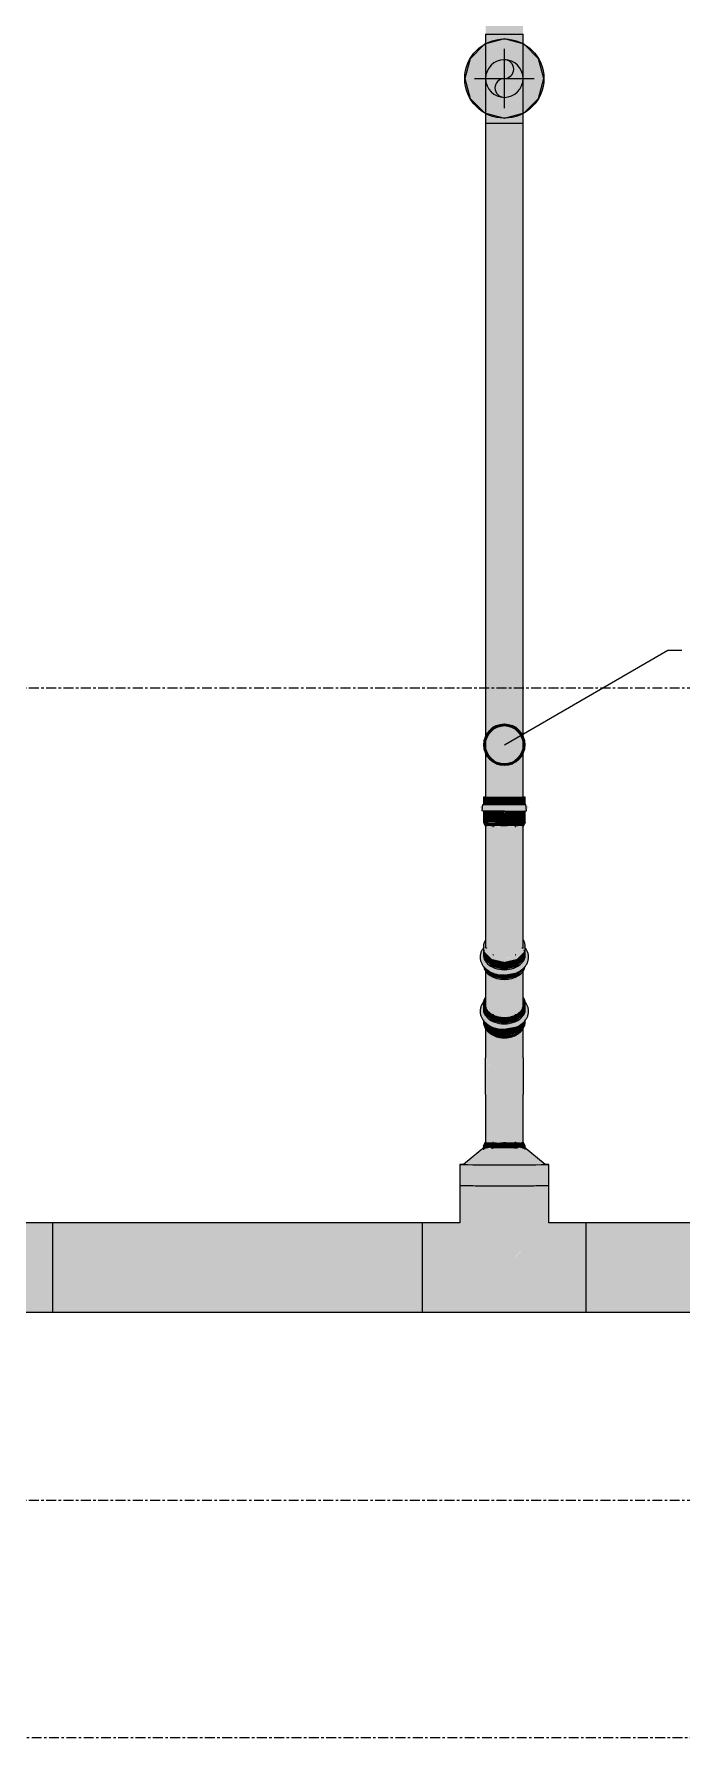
# Model space of a CAD drawing. Header units: inches. Extents: x -3679 to 241, y -496 to 1784.
# Drawn here: x -1001.8 to -969, y 552 to 638 of the extents above; entities that cross this region are included whole.
import ezdxf

# ---------------------------------------------------------------- set-up
doc = ezdxf.new("R2010")
doc.units = ezdxf.units.IN
doc.header["$MEASUREMENT"] = 0
doc.linetypes.add('Grid Line', pattern=[0.875, 0.5, -0.125, 0.125, -0.125])
for name, color, linetype, lineweight in [('A-ANNO-NOTE', 250, 'Continuous', 9), ('G-ANNO-DIMS', 251, 'Continuous', 9), ('P-PIPE', 1, 'Continuous', 9), ('P-PIPE-CNTR', 1, 'Continuous', 9), ('S-GRID', 8, 'Continuous', 9)]:
    doc.layers.add(name, color=color, linetype=linetype, lineweight=lineweight)

# ---------------------------------------------------------------- blocks, each defined once
blk = doc.blocks.new('Victaulic-VicPress316-Elbow 90-45deg Style P568_P571 - Standard-1265520-LOWER PARKING')
at = {"layer": 'P-PIPE'}
for points in [[(-844.334, 587.79), (-844, 587.802), (-844, 588.034), (-844.622, 588.178), (-845.007, 588.554), (-845.007, 589.164), (-845.079, 589.085), (-845.171, 588.894), (-845.223, 588.67), (-845.17, 588.402), (-845.047, 588.221), (-844.888, 588.044), (-844.674, 587.905)], [(-844, 588.299), (-844, 588.376), (-844.262, 588.404), (-844.475, 588.466), (-844.671, 588.574), (-844.822, 588.713), (-844.917, 588.876), (-844.95, 589.061), (-844.95, 589.339), (-845.007, 589.283), (-845.007, 588.818), (-844.622, 588.442), (-844.238, 588.354)], [(-844, 588.299), (-843.377, 588.442), (-842.993, 588.818), (-842.993, 589.283), (-843.05, 589.323), (-843.05, 589.051), (-843.096, 588.842), (-843.109, 588.829), (-843.177, 588.713), (-843.328, 588.574), (-843.525, 588.466), (-843.754, 588.399), (-844, 588.376)], [(-844, 587.802), (-843.323, 587.906), (-843.12, 588.031), (-842.953, 588.221), (-842.829, 588.402), (-842.776, 588.67), (-842.889, 589.046), (-842.993, 589.165), (-842.993, 588.554), (-843.377, 588.178), (-844, 588.034), (-844, 587.918)], [(-844, 587.335), (-844, 587.411), (-844.63, 587.562), (-845.007, 587.93), (-845.01, 588.18), (-845.024, 588.196), (-845.03, 588.031), (-845.001, 587.893), (-844.925, 587.755), (-844.824, 587.639), (-844.685, 587.527), (-844.466, 587.419), (-844.211, 587.348), (-844.036, 587.337)], [(-844, 588.034), (-844, 588.299), (-844.622, 588.442), (-845.007, 588.818), (-845.007, 588.554), (-844.622, 588.178), (-844.311, 588.106)], [(-844, 587.411), (-844, 587.802), (-844.37, 587.802), (-844.677, 587.907), (-844.893, 588.051), (-845.007, 588.163), (-845.007, 587.93), (-844.622, 587.554), (-844.17, 587.45)], [(-844, 588.034), (-843.377, 588.178), (-842.993, 588.554), (-842.993, 588.818), (-843.377, 588.442), (-844, 588.299), (-844, 588.106)], [(-844, 587.335), (-843.688, 587.379), (-843.525, 587.427), (-843.357, 587.502), (-843.27, 587.562), (-843.153, 587.663), (-843.075, 587.755), (-842.977, 587.951), (-842.981, 588.189), (-842.993, 588.163), (-842.993, 587.93), (-843.377, 587.554), (-844, 587.411), (-844, 587.34)], [(-844, 587.411), (-843.37, 587.562), (-842.993, 587.93), (-842.993, 588.176), (-843.12, 588.031), (-843.325, 587.906), (-843.74, 587.839), (-844, 587.79), (-844, 587.483)], [(-844, 585.651), (-844.007, 587.335), (-844.249, 587.358), (-844.54, 587.45), (-844.787, 587.609), (-844.827, 587.642), (-844.95, 587.801), (-844.935, 586.209), (-844.861, 586.047), (-844.778, 585.944), (-844.671, 585.853), (-844.545, 585.777), (-844.401, 585.717), (-844.246, 585.677), (-844.165, 585.662)], [(-844, 585.651), (-843.754, 585.677), (-843.577, 585.724), (-843.461, 585.773), (-843.328, 585.853), (-843.217, 585.948), (-843.149, 586.031), (-843.107, 586.095), (-843.064, 586.209), (-843.05, 586.326), (-843.052, 587.801), (-843.086, 587.742), (-843.216, 587.609), (-843.357, 587.502), (-843.531, 587.424), (-843.688, 587.379), (-843.903, 587.345), (-844, 587.335), (-844, 585.662)], [(-844.248, 582.039), (-844.157, 582.051), (-844, 582.073), (-844, 584.463), (-844.95, 584.467), (-844.949, 582.052), (-844.891, 582.076), (-844.815, 582.045), (-844.718, 582.051), (-844.654, 582.055), (-844.537, 582.074), (-844.422, 582.057), (-844.25, 582.039)], [(-843.177, 582.045), (-843.159, 582.051), (-843.096, 582.076), (-843.05, 582.053), (-843.064, 584.467), (-844, 584.463), (-843.993, 582.072), (-843.598, 582.053), (-843.326, 582.054), (-843.18, 582.045)], [(-844, 581.855), (-844.007, 582.072), (-844.279, 582.042), (-844.61, 582.065), (-844.731, 582.051), (-844.849, 582.051), (-844.907, 582.074), (-845.007, 582.014), (-845.027, 581.965), (-845.007, 581.858), (-844.085, 581.855)], [(-844.622, 581.721), (-844.525, 581.751), (-844.202, 581.759), (-844.049, 581.756), (-844, 581.761), (-844, 581.855), (-845.007, 581.857), (-845.005, 581.722), (-844.723, 581.79), (-844.659, 581.75), (-844.623, 581.722)], [(-844, 581.855), (-842.993, 581.858), (-842.993, 581.859), (-842.97, 581.977), (-843.047, 582.051), (-843.11, 582.075), (-843.18, 582.045), (-843.463, 582.074), (-843.53, 582.057), (-843.789, 582.056), (-844, 582.073), (-844, 581.977)], [(-842.993, 581.721), (-842.993, 581.858), (-844, 581.855), (-843.996, 581.761), (-843.678, 581.751), (-843.549, 581.755), (-843.424, 581.736), (-843.365, 581.73), (-843.255, 581.798), (-843.032, 581.731)]]:
    blk.add_hatch(color=256, dxfattribs=at).paths.add_polyline_path(points, flags=0)
h = blk.add_hatch(color=256, dxfattribs=at)
h.paths.add_polyline_path([(-844, 584.463), (-844, 585.651), (-844.246, 585.677), (-844.325, 585.692), (-844.475, 585.742), (-844.671, 585.853), (-844.727, 585.892), (-844.822, 585.989), (-844.892, 586.095), (-844.935, 586.209), (-844.95, 586.209), (-844.935, 584.467), (-844.165, 584.463)], flags=0)
h.paths.add_polyline_path([(-844.892, 584.466), (-844.892, 584.467), (-844.912, 584.888)], flags=0)
h = blk.add_hatch(color=256, dxfattribs=at)
h.paths.add_polyline_path([(-844, 584.463), (-843.05, 584.467), (-843.064, 586.209), (-843.107, 586.095), (-843.217, 585.948), (-843.328, 585.853), (-843.461, 585.773), (-843.525, 585.742), (-843.754, 585.677), (-843.835, 585.662), (-844, 585.651), (-844, 584.463)], flags=0)
h.paths.add_polyline_path([(-843.064, 584.467), (-843.064, 584.467), (-843.069, 584.971)], flags=0)
for p, q in [((-845.059, 589.051), (-845.059, 588.786)), ((-842.941, 588.786), (-842.941, 589.051)), ((-845.059, 588.238), (-845.059, 588.163)), ((-842.941, 588.163), (-842.941, 588.238)), ((-844.95, 587.801), (-844.95, 586.326)), ((-843.05, 586.326), (-843.05, 587.806)), ((-844.95, 584.467), (-844.95, 582.029)), ((-843.05, 582.032), (-843.05, 584.467)), ((-845.059, 581.859), (-844.95, 582.077)), ((-845.059, 581.859), (-845.059, 581.68)), ((-842.941, 581.859), (-843.05, 582.077)), ((-842.941, 581.695), (-842.941, 581.859))]:
    blk.add_line(p, q, dxfattribs=at)
at = {"layer": 'P-PIPE', "flags": 128}
for points in [[(-845.013, 589.187), (-845.04, 589.156), (-845.065, 589.124), (-845.089, 589.091), (-845.111, 589.057), (-845.131, 589.022), (-845.149, 588.986), (-845.166, 588.95), (-845.18, 588.913), (-845.193, 588.875), (-845.203, 588.837), (-845.211, 588.798), (-845.218, 588.759), (-845.221, 588.72), (-845.223, 588.681), (-845.223, 588.642), (-845.22, 588.602), (-845.215, 588.563), (-845.208, 588.524), (-845.199, 588.486), (-845.187, 588.448), (-845.174, 588.411), (-845.159, 588.374), (-845.141, 588.338), (-845.122, 588.303), (-845.101, 588.268), (-845.078, 588.235), (-845.054, 588.202), (-845.028, 588.17), (-845, 588.14), (-844.971, 588.11), (-844.94, 588.081), (-844.908, 588.054), (-844.875, 588.027), (-844.84, 588.002), (-844.805, 587.978), (-844.768, 587.955), (-844.73, 587.933), (-844.691, 587.912), (-844.651, 587.893), (-844.61, 587.875), (-844.569, 587.858), (-844.526, 587.842), (-844.483, 587.827), (-844.439, 587.814), (-844.395, 587.802), (-844.35, 587.792), (-844.304, 587.782), (-844.258, 587.774), (-844.212, 587.768), (-844.166, 587.762), (-844.119, 587.758), (-844.072, 587.755), (-844.025, 587.754), (-844, 587.754)], [(-844, 587.754), (-843.953, 587.755), (-843.906, 587.757), (-843.859, 587.76), (-843.812, 587.765), (-843.766, 587.771), (-843.72, 587.778), (-843.674, 587.787), (-843.629, 587.796), (-843.584, 587.808), (-843.54, 587.82), (-843.496, 587.834), (-843.454, 587.849), (-843.412, 587.865), (-843.37, 587.883), (-843.33, 587.902), (-843.29, 587.922), (-843.252, 587.943), (-843.214, 587.965), (-843.178, 587.989), (-843.143, 588.014), (-843.109, 588.039), (-843.076, 588.066), (-843.045, 588.094), (-843.015, 588.124), (-842.987, 588.154), (-842.96, 588.185), (-842.934, 588.217), (-842.911, 588.25), (-842.889, 588.284), (-842.868, 588.319), (-842.85, 588.354), (-842.834, 588.391), (-842.819, 588.428), (-842.807, 588.466), (-842.796, 588.504), (-842.788, 588.542), (-842.782, 588.581), (-842.778, 588.62), (-842.776, 588.66), (-842.777, 588.699), (-842.78, 588.738), (-842.784, 588.777), (-842.792, 588.816), (-842.801, 588.855), (-842.812, 588.893), (-842.826, 588.93), (-842.841, 588.967), (-842.858, 589.003), (-842.877, 589.038), (-842.899, 589.072), (-842.921, 589.106), (-842.946, 589.139), (-842.972, 589.17), (-842.993, 589.193)], [(-845.059, 588.163), (-845.058, 588.125), (-845.054, 588.087), (-845.049, 588.05), (-845.042, 588.013), (-845.033, 587.977), (-845.021, 587.941), (-845.008, 587.906), (-844.993, 587.872), (-844.977, 587.838), (-844.958, 587.806), (-844.938, 587.774), (-844.917, 587.744), (-844.894, 587.714), (-844.87, 587.686), (-844.845, 587.658), (-844.819, 587.632), (-844.791, 587.607), (-844.762, 587.583), (-844.733, 587.56), (-844.702, 587.538), (-844.671, 587.517), (-844.639, 587.497), (-844.606, 587.479), (-844.572, 587.461), (-844.538, 587.445), (-844.503, 587.429), (-844.467, 587.415), (-844.431, 587.402), (-844.394, 587.39), (-844.357, 587.379), (-844.32, 587.37), (-844.282, 587.361), (-844.244, 587.354), (-844.205, 587.347), (-844.167, 587.342), (-844.128, 587.338), (-844.089, 587.335), (-844.049, 587.333), (-844.01, 587.332), (-844, 587.332)], [(-844, 587.332), (-843.961, 587.332), (-843.921, 587.334), (-843.882, 587.337), (-843.843, 587.341), (-843.805, 587.346), (-843.766, 587.352), (-843.728, 587.359), (-843.69, 587.367), (-843.652, 587.377), (-843.615, 587.387), (-843.578, 587.399), (-843.542, 587.412), (-843.506, 587.426), (-843.471, 587.441), (-843.437, 587.457), (-843.403, 587.474), (-843.369, 587.492), (-843.337, 587.511), (-843.305, 587.532), (-843.275, 587.554), (-843.245, 587.576), (-843.216, 587.6), (-843.188, 587.625), (-843.161, 587.651), (-843.136, 587.678), (-843.111, 587.706), (-843.088, 587.736), (-843.067, 587.766), (-843.046, 587.797), (-843.028, 587.829), (-843.011, 587.863), (-842.995, 587.897), (-842.982, 587.932), (-842.97, 587.967), (-842.96, 588.003), (-842.952, 588.04), (-842.946, 588.077), (-842.942, 588.115), (-842.941, 588.152), (-842.941, 588.163)], [(-844.95, 584.467), (-844.95, 584.573), (-844.95, 584.678), (-844.95, 584.782), (-844.95, 584.887), (-844.95, 584.99), (-844.95, 585.093), (-844.95, 585.195), (-844.95, 585.295), (-844.95, 585.394), (-844.95, 585.492), (-844.95, 585.588), (-844.95, 585.682), (-844.95, 585.774), (-844.95, 585.864), (-844.95, 585.952), (-844.95, 586.038), (-844.95, 586.121), (-844.95, 586.201), (-844.95, 586.278), (-844.95, 586.326)], [(-843.05, 586.326), (-843.05, 586.25), (-843.05, 586.172), (-843.05, 586.091), (-843.05, 586.007), (-843.05, 585.92), (-843.05, 585.832), (-843.05, 585.741), (-843.05, 585.648), (-843.05, 585.553), (-843.05, 585.456), (-843.05, 585.358), (-843.05, 585.259), (-843.05, 585.158), (-843.05, 585.056), (-843.05, 584.953), (-843.05, 584.849), (-843.05, 584.744), (-843.05, 584.639), (-843.05, 584.534), (-843.05, 584.467)]]:
    blk.add_lwpolyline(points, dxfattribs=at)
at = {"layer": 'P-PIPE'}
for centre, major_axis, ratio, start_param, end_param in [((-844, 589.051), (1.059, 0), 0.710047, 2.734062, 4.712389), ((-844, 588.786), (1.059, 0), 0.710047, 2.827433, 4.712389), ((-844, 589.051), (1.059, 0), 0.710047, 4.712389, 6.690716), ((-844, 588.786), (1.059, 0), 0.710047, 4.712389, 6.597345), ((-844, 589.051), (0.95, 0), 0.710047, 3.43322, 3.455752), ((-844, 589.051), (0.95, 0), 0.710047, 4.054674, 4.109082), ((-844, 589.051), (0.95, 0), 0.710047, 5.315696, 5.370104), ((-844, 589.051), (0.95, 0), 0.710047, 5.969026, 5.991558), ((-844, 582.077), (0.95, 0), 0.004167, 4.055861, 4.108072), ((-844, 582.077), (0.95, 0), 0.004167, 5.316706, 5.368917)]:
    blk.add_ellipse(centre, major_axis=major_axis, ratio=ratio, start_param=start_param, end_param=end_param, dxfattribs=at)
blk = doc.blocks.new('Victaulic-VicPress316-Elbow 90-45deg Style P568_P571 - Standard-1265525-LOWER PARKING')
at = {"layer": 'P-PIPE'}
for points in [[(-844, 599.101), (-844, 599.476), (-845.007, 599.479), (-845.007, 599.104), (-844.311, 599.101)], [(-844, 599.101), (-842.993, 599.104), (-842.993, 599.479), (-844, 599.476), (-844, 599.101)], [(-844, 598.772), (-844, 599.101), (-845.047, 599.091), (-845.165, 599.053), (-845.223, 598.941), (-845.162, 598.884), (-845.007, 598.775), (-844.238, 598.772)], [(-844, 598.215), (-844.01, 598.772), (-845.007, 598.773), (-845.007, 598.218), (-844.234, 598.216)], [(-844, 598.215), (-842.993, 598.218), (-842.993, 598.775), (-844, 598.772), (-844, 598.216)], [(-844, 597.998), (-844, 598.215), (-845.007, 598.217), (-845.03, 598.101), (-844.981, 598.04), (-844.891, 598), (-844.819, 598.029), (-844.537, 597.998), (-844.469, 598.015), (-844.211, 598.015), (-844.001, 597.998)], [(-844, 595.607), (-844.007, 597.998), (-844.4, 598.019), (-844.673, 598.019), (-844.832, 598.028), (-844.903, 598), (-844.95, 598.024), (-844.935, 595.611), (-844.165, 595.607)], [(-844, 597.998), (-843.993, 597.999), (-843.721, 598.029), (-843.389, 598.007), (-843.269, 598.022), (-843.153, 598.025), (-843.093, 598.002), (-842.993, 598.064), (-842.97, 598.102), (-842.993, 598.218), (-844, 598.215), (-844, 598.046)], [(-844, 595.607), (-843.05, 595.611), (-843.05, 598.025), (-843.109, 598), (-843.185, 598.029), (-843.27, 598.022), (-843.345, 598.018), (-843.463, 597.998), (-843.562, 598.014), (-843.795, 598.026), (-844, 597.998), (-844, 597.952)], [(-844, 593.078), (-843.835, 593.088), (-843.675, 593.119), (-843.525, 593.169), (-843.344, 593.268), (-843.272, 593.319), (-843.177, 593.415), (-843.107, 593.522), (-843.064, 593.636), (-843.05, 593.753), (-843.064, 595.611), (-844, 595.607), (-844, 593.088)], [(-844.243, 591.394), (-844, 591.395), (-844, 593.078), (-844.165, 593.088), (-844.325, 593.119), (-844.475, 593.169), (-844.61, 593.236), (-844.77, 593.362), (-844.822, 593.415), (-844.892, 593.522), (-844.935, 593.636), (-844.95, 593.753), (-844.938, 591.993), (-844.903, 591.861), (-844.876, 591.818), (-844.815, 591.704), (-844.654, 591.569), (-844.513, 591.502), (-844.437, 591.463), (-844.248, 591.394)], [(-843.993, 591.395), (-843.679, 591.421), (-843.488, 591.5), (-843.426, 591.539), (-843.315, 591.59), (-843.168, 591.727), (-843.066, 591.969), (-843.05, 592.053), (-843.064, 593.636), (-843.107, 593.522), (-843.177, 593.415), (-843.272, 593.319), (-843.389, 593.236), (-843.525, 593.169), (-843.675, 593.119), (-843.835, 593.088), (-844, 593.078), (-844, 591.395)], [(-844.334, 590.528), (-844, 590.54), (-844, 590.772), (-844.622, 590.916), (-845.007, 591.292), (-845.018, 591.791), (-845.035, 591.871), (-845.102, 591.777), (-845.17, 591.677), (-845.223, 591.408), (-845.171, 591.185), (-845.047, 590.959), (-844.888, 590.782), (-844.674, 590.643)], [(-844, 591.164), (-844.007, 591.395), (-844.279, 591.406), (-844.48, 591.479), (-844.574, 591.539), (-844.691, 591.593), (-844.847, 591.755), (-844.918, 591.892), (-844.95, 592.116), (-844.95, 592.278), (-845.001, 592.185), (-845.03, 592.048), (-845.007, 591.684), (-844.622, 591.308), (-844.179, 591.205)], [(-844, 590.772), (-844, 591.164), (-844.622, 591.308), (-845.007, 591.684), (-845.007, 591.292), (-844.622, 590.916), (-844.277, 590.836)], [(-844, 591.164), (-843.377, 591.308), (-842.993, 591.684), (-842.993, 591.824), (-842.97, 591.951), (-842.977, 592.127), (-843.05, 592.267), (-843.064, 591.979), (-843.096, 591.861), (-843.124, 591.818), (-843.199, 591.692), (-843.33, 591.577), (-843.463, 591.519), (-843.53, 591.472), (-843.758, 591.403), (-844, 591.395), (-844, 591.27)], [(-844, 590.54), (-843.76, 590.556), (-843.323, 590.644), (-843.12, 590.769), (-842.889, 591.032), (-842.776, 591.408), (-842.834, 591.684), (-842.981, 591.89), (-842.993, 591.751), (-842.993, 591.292), (-843.377, 590.916), (-844, 590.772), (-844, 590.556)], [(-844, 590.772), (-843.377, 590.916), (-842.993, 591.292), (-842.998, 591.678), (-843.377, 591.308), (-844, 591.164), (-844, 590.844)], [(-844, 590.276), (-844.013, 590.54), (-844.37, 590.54), (-844.694, 590.656), (-844.888, 590.782), (-845.007, 590.901), (-844.993, 590.782), (-844.622, 590.42), (-844.205, 590.323)], [(-844, 590.276), (-843.377, 590.42), (-842.993, 590.796), (-842.993, 590.914), (-843.12, 590.769), (-843.325, 590.644), (-843.76, 590.556), (-844, 590.528)]]:
    blk.add_hatch(color=256, dxfattribs=at).paths.add_polyline_path(points, flags=0)
h = blk.add_hatch(color=256, dxfattribs=at)
h.paths.add_polyline_path([(-844, 598.772), (-842.993, 598.775), (-842.776, 598.941), (-842.828, 599.037), (-842.993, 599.104), (-844, 599.101), (-844, 598.854)], flags=0)
h.paths.add_polyline_path([(-842.828, 599.037), (-842.834, 599.054), (-842.864, 599.052), (-842.829, 599.037)], flags=0)
h = blk.add_hatch(color=256, dxfattribs=at)
h.paths.add_polyline_path([(-844, 593.078), (-844, 595.607), (-844.95, 595.611), (-844.95, 595.61), (-844.935, 593.636), (-844.892, 593.522), (-844.822, 593.415), (-844.727, 593.319), (-844.61, 593.236), (-844.475, 593.169), (-844.325, 593.119), (-844.165, 593.088)], flags=0)
h.paths.add_polyline_path([(-844.165, 594.791), (-844.165, 595.607), (-844.165, 595.607)], flags=0)
for p, q in [((-845.059, 599.481), (-845.059, 599.105)), ((-842.941, 599.105), (-842.941, 599.481)), ((-845.059, 598.776), (-845.059, 598.22)), ((-842.941, 598.22), (-842.941, 598.776)), ((-845.059, 598.22), (-844.95, 598.002)), ((-844.95, 598.044), (-844.95, 595.611)), ((-842.941, 598.22), (-843.05, 598.002)), ((-843.05, 595.611), (-843.05, 598.047)), ((-844.95, 593.753), (-844.95, 591.993)), ((-843.05, 591.993), (-843.05, 593.753)), ((-845.059, 591.916), (-845.059, 591.524)), ((-842.941, 591.524), (-842.941, 591.916))]:
    blk.add_line(p, q, dxfattribs=at)
at = {"layer": 'P-PIPE', "flags": 128}
for points in [[(-844, 598.772), (-844.042, 598.772), (-844.084, 598.772), (-844.127, 598.772), (-844.169, 598.772), (-844.21, 598.772), (-844.252, 598.772), (-844.293, 598.772), (-844.333, 598.772), (-844.373, 598.772), (-844.412, 598.772), (-844.451, 598.772), (-844.489, 598.772), (-844.526, 598.772), (-844.563, 598.772), (-844.598, 598.773), (-844.633, 598.773), (-844.666, 598.773), (-844.699, 598.773), (-844.73, 598.773), (-844.76, 598.773), (-844.789, 598.773), (-844.817, 598.773), (-844.843, 598.773), (-844.868, 598.774), (-844.892, 598.774), (-844.914, 598.774), (-844.935, 598.774), (-844.954, 598.774), (-844.972, 598.774), (-844.989, 598.775), (-845.003, 598.775), (-845.017, 598.775), (-845.028, 598.775), (-845.038, 598.775), (-845.047, 598.775), (-845.055, 598.776), (-845.062, 598.776), (-845.071, 598.776), (-845.118, 598.787), (-845.081, 599.104), (-845.066, 599.105), (-845.059, 599.106), (-845.052, 599.106), (-845.043, 599.106), (-845.034, 599.106), (-845.023, 599.106), (-845.011, 599.106)], [(-844, 598.772), (-843.957, 598.772), (-843.915, 598.772), (-843.873, 598.772), (-843.831, 598.772), (-843.789, 598.772), (-843.748, 598.772), (-843.707, 598.772), (-843.666, 598.772), (-843.626, 598.772), (-843.587, 598.772), (-843.548, 598.772), (-843.51, 598.772), (-843.473, 598.772), (-843.437, 598.772), (-843.401, 598.773), (-843.367, 598.773), (-843.333, 598.773), (-843.301, 598.773), (-843.27, 598.773), (-843.239, 598.773), (-843.21, 598.773), (-843.183, 598.773), (-843.156, 598.773), (-843.131, 598.774), (-843.108, 598.774), (-843.085, 598.774), (-843.064, 598.774), (-843.045, 598.774), (-843.027, 598.774), (-843.011, 598.775), (-842.996, 598.775), (-842.983, 598.775), (-842.971, 598.775), (-842.961, 598.775), (-842.952, 598.775), (-842.945, 598.776), (-842.938, 598.776), (-842.929, 598.776), (-842.882, 598.787), (-842.918, 599.104), (-842.933, 599.105), (-842.941, 599.106), (-842.948, 599.106), (-842.956, 599.106), (-842.965, 599.106), (-842.976, 599.106), (-842.989, 599.106)], [(-844.95, 595.611), (-844.95, 595.506), (-844.95, 595.401), (-844.95, 595.296), (-844.95, 595.192), (-844.95, 595.088), (-844.95, 594.986), (-844.95, 594.884), (-844.95, 594.784), (-844.95, 594.684), (-844.95, 594.587), (-844.95, 594.491), (-844.95, 594.397), (-844.95, 594.304), (-844.95, 594.214), (-844.95, 594.127), (-844.95, 594.041), (-844.95, 593.958), (-844.95, 593.878), (-844.95, 593.8), (-844.95, 593.753)], [(-843.05, 593.753), (-843.05, 593.828), (-843.05, 593.907), (-843.05, 593.988), (-843.05, 594.072), (-843.05, 594.158), (-843.05, 594.247), (-843.05, 594.338), (-843.05, 594.431), (-843.05, 594.526), (-843.05, 594.622), (-843.05, 594.721), (-843.05, 594.82), (-843.05, 594.921), (-843.05, 595.023), (-843.05, 595.126), (-843.05, 595.23), (-843.05, 595.334), (-843.05, 595.439), (-843.05, 595.544), (-843.05, 595.611)], [(-845.025, 591.911), (-845.04, 591.894), (-845.065, 591.862), (-845.089, 591.829), (-845.111, 591.795), (-845.131, 591.76), (-845.149, 591.724), (-845.166, 591.688), (-845.18, 591.651), (-845.193, 591.613), (-845.203, 591.575), (-845.211, 591.536), (-845.218, 591.497), (-845.221, 591.458), (-845.223, 591.419), (-845.223, 591.38), (-845.22, 591.34), (-845.215, 591.301), (-845.208, 591.262), (-845.199, 591.224), (-845.187, 591.186), (-845.174, 591.149), (-845.159, 591.112), (-845.141, 591.076), (-845.122, 591.041), (-845.101, 591.006), (-845.078, 590.973), (-845.054, 590.94), (-845.028, 590.908), (-845, 590.878), (-844.971, 590.848), (-844.94, 590.819), (-844.908, 590.792), (-844.875, 590.765), (-844.84, 590.74), (-844.805, 590.716), (-844.768, 590.693), (-844.73, 590.671), (-844.691, 590.65), (-844.651, 590.631), (-844.61, 590.613), (-844.569, 590.596), (-844.526, 590.58), (-844.483, 590.565), (-844.439, 590.552), (-844.395, 590.54), (-844.35, 590.53), (-844.304, 590.52), (-844.258, 590.512), (-844.212, 590.506), (-844.166, 590.5), (-844.119, 590.496), (-844.072, 590.493), (-844.025, 590.492), (-844, 590.492)], [(-844.953, 592.282), (-844.972, 592.249), (-844.989, 592.216), (-845.004, 592.182), (-845.018, 592.147), (-845.03, 592.112), (-845.04, 592.075), (-845.047, 592.039), (-845.053, 592.001), (-845.057, 591.964), (-845.059, 591.926), (-845.059, 591.916)], [(-844, 590.492), (-843.953, 590.493), (-843.906, 590.495), (-843.859, 590.498), (-843.812, 590.503), (-843.766, 590.509), (-843.72, 590.516), (-843.674, 590.525), (-843.629, 590.534), (-843.584, 590.546), (-843.54, 590.558), (-843.496, 590.572), (-843.454, 590.587), (-843.412, 590.603), (-843.37, 590.621), (-843.33, 590.64), (-843.29, 590.66), (-843.252, 590.681), (-843.214, 590.703), (-843.178, 590.727), (-843.143, 590.752), (-843.109, 590.778), (-843.076, 590.804), (-843.045, 590.832), (-843.015, 590.862), (-842.987, 590.892), (-842.96, 590.923), (-842.934, 590.955), (-842.911, 590.988), (-842.889, 591.022), (-842.868, 591.057), (-842.85, 591.092), (-842.834, 591.129), (-842.819, 591.166), (-842.807, 591.204), (-842.796, 591.242), (-842.788, 591.28), (-842.782, 591.319), (-842.778, 591.358), (-842.776, 591.398), (-842.777, 591.437), (-842.78, 591.476), (-842.784, 591.515), (-842.792, 591.554), (-842.801, 591.593), (-842.812, 591.631), (-842.826, 591.668), (-842.841, 591.705), (-842.858, 591.741), (-842.877, 591.776), (-842.899, 591.81), (-842.921, 591.844), (-842.946, 591.877), (-842.972, 591.908)], [(-842.941, 591.916), (-842.942, 591.954), (-842.945, 591.991), (-842.95, 592.029), (-842.958, 592.065), (-842.967, 592.102), (-842.978, 592.138), (-842.991, 592.173), (-843.006, 592.207), (-843.023, 592.24), (-843.041, 592.273)]]:
    blk.add_lwpolyline(points, dxfattribs=at)
at = {"layer": 'P-PIPE'}
for centre, major_axis, ratio, start_param, end_param in [((-844, 599.481), (1.059, 0), 0.004167, 2.734062, 4.712389), ((-844, 599.481), (1.059, 0), 0.004167, 4.712389, 6.690716), ((-844, 599.105), (1.059, 0), 0.004167, 2.827433, 4.712389), ((-844, 598.776), (1.059, 0), 0.004167, 2.85017, 4.712389), ((-844, 599.105), (1.059, 0), 0.004167, 4.712389, 6.597345), ((-844, 598.776), (-1.059, 0), 0.004167, 1.570796, 3.433015), ((-844, 598.002), (0.95, 0), 0.004167, 4.055861, 4.108072), ((-844, 598.002), (0.95, 0), 0.004167, 5.316706, 5.368917), ((-844, 591.524), (-1.059, 0), 0.710047, 6.000385, 7.853982), ((-844, 592.07), (0.95, 0), 0.710047, 3.433639, 3.455752), ((-844, 591.524), (1.059, 0), 0.710047, 4.712389, 6.597345), ((-844, 592.07), (0.95, 0), 0.710047, 5.969026, 5.991139), ((-844, 591.028), (1.059, 0), 0.710047, 3.242102, 4.712389), ((-844, 592.07), (0.95, 0), 0.710047, 4.055861, 4.108072), ((-844, 591.028), (1.059, 0), 0.710047, 4.712389, 6.186098), ((-844, 592.07), (0.95, 0), 0.710047, 5.316706, 5.368917)]:
    blk.add_ellipse(centre, major_axis=major_axis, ratio=ratio, start_param=start_param, end_param=end_param, dxfattribs=at)

msp = doc.modelspace()

# ---------------------------------------------------------------- hatches: boundary and pattern name
at = {"layer": 'A-ANNO-NOTE'}
h = msp.add_hatch(color=256, dxfattribs=at)
edge = h.paths.add_edge_path(flags=0)
edge.add_arc((-978, 635.743), 2, 0, 360)
msp.add_hatch(color=256, dxfattribs=at).paths.add_polyline_path([(-978, 633.743), (-977, 634.011), (-976.268, 634.743), (-976, 635.743), (-976.268, 636.743), (-977, 637.475), (-978, 637.743), (-979, 637.475), (-979.732, 636.743), (-980, 635.743), (-979.732, 634.743), (-979, 634.011)], flags=0)
at = {"layer": 'P-PIPE'}
h = msp.add_hatch(color=256, dxfattribs=at)
h.paths.add_polyline_path([(-978.672, 637.984), (-978.672, 637.984), (-978.672, 645.655)], flags=0)
h.paths.add_polyline_path([(-978, 637.982), (-978, 777.494), (-978.95, 777.497), (-978.95, 637.986), (-978.473, 637.983), (-978.246, 637.983)], flags=0)
for points in [[(-978, 637.982), (-977.05, 637.986), (-977.05, 777.498), (-977.525, 777.495), (-978, 777.494), (-978, 645.655)], [(-978, 634.793), (-977.754, 634.825), (-977.525, 634.92), (-977.328, 635.071), (-977.177, 635.268), (-977.082, 635.497), (-977.05, 635.743), (-977.082, 635.989), (-977.177, 636.218), (-977.328, 636.415), (-977.525, 636.566), (-977.758, 636.661), (-978, 636.693), (-978.246, 636.66), (-978.475, 636.566), (-978.672, 636.415), (-978.823, 636.218), (-978.918, 635.989), (-978.95, 635.743), (-978.918, 635.497), (-978.823, 635.268), (-978.65, 635.054), (-978.475, 634.92), (-978.246, 634.825)], [(-978, 599.474), (-978, 633.494), (-978.95, 633.497), (-978.935, 599.477), (-978.165, 599.474)], [(-978, 599.474), (-977.05, 599.477), (-977.05, 633.498), (-977.525, 633.495), (-978, 633.494), (-978, 599.474)], [(-978, 588.375), (-978, 590.274), (-978.622, 590.417), (-978.95, 590.738), (-978.942, 589.007), (-978.903, 588.841), (-978.884, 588.817), (-978.815, 588.705), (-978.622, 588.546), (-978.418, 588.449), (-978.185, 588.393)], [(-978, 588.375), (-977.689, 588.417), (-977.476, 588.492), (-977.291, 588.607), (-977.154, 588.753), (-977.082, 588.875), (-977.05, 589.05), (-977.06, 590.728), (-977.389, 590.415), (-978, 590.274), (-978, 590.002)], [(-977.996, 580.927), (-975.99, 580.938), (-976.385, 581.277), (-976.993, 581.8), (-976.993, 581.72), (-977.255, 581.797), (-977.333, 581.754), (-977.377, 581.721), (-977.525, 581.753), (-977.794, 581.759), (-977.884, 581.752), (-977.998, 581.76)], [(-978, 579.867), (-978, 580.927), (-980.25, 580.934), (-980.249, 579.877), (-979.587, 579.87), (-978.289, 579.867)], [(-978, 580.927), (-980.011, 580.939), (-980.011, 580.94), (-979.81, 580.931), (-978.429, 580.927)], [(-978, 579.867), (-975.75, 579.877), (-975.751, 580.936), (-976.409, 580.929), (-978, 580.927)], [(-977.995, 575.733), (-975.75, 577.993), (-975.75, 579.877), (-976.409, 579.87), (-979.948, 579.872), (-980.25, 579.877), (-980.25, 577.993), (-979.179, 576.917), (-978.299, 576.037)], [(-994.599, 575.743), (-982.129, 575.743), (-982.134, 577.993), (-1000.816, 577.993), (-1000.812, 576.86), (-1000.812, 575.743)], [(-973.862, 575.743), (-920.129, 575.743), (-920.134, 577.993), (-973.866, 577.993), (-973.862, 576.86), (-973.862, 575.743)], [(-986.178, 573.493), (-982.134, 573.493), (-982.13, 574.618), (-982.129, 575.743), (-1000.812, 575.743), (-1000.816, 573.493), (-994.599, 573.493)]]:
    msp.add_hatch(color=256, dxfattribs=at).paths.add_polyline_path(points, flags=0)
h = msp.add_hatch(color=256, dxfattribs=at)
h.paths.add_polyline_path([(-978.951, 635.742), (-978.918, 635.99), (-978.787, 636.275), (-978.654, 636.432), (-978.442, 636.579), (-978.245, 636.661), (-978, 636.693), (-978, 637.982), (-978.951, 637.986), (-978.951, 635.743)], flags=0)
h.paths.add_polyline_path([(-978, 633.494), (-978.01, 634.793), (-978.253, 634.826), (-978.478, 634.921), (-978.675, 635.073), (-978.841, 635.309), (-978.879, 635.38), (-978.933, 635.56), (-978.951, 635.741), (-978.951, 633.498), (-978.475, 633.495), (-978.246, 633.494)], flags=0)
h = msp.add_hatch(color=256, dxfattribs=at)
h.paths.add_polyline_path([(-977.049, 635.742), (-977.05, 637.986), (-977.527, 637.983), (-978, 637.982), (-977.998, 636.693), (-977.746, 636.659), (-977.523, 636.565), (-977.327, 636.414), (-977.159, 636.176), (-977.12, 636.104), (-977.067, 635.925), (-977.049, 635.747)], flags=0)
h.paths.add_polyline_path([(-978, 633.494), (-977.049, 633.498), (-977.05, 635.732), (-977.082, 635.494), (-977.213, 635.209), (-977.346, 635.052), (-977.539, 634.913), (-977.758, 634.823), (-978, 634.792), (-978, 634.682)], flags=0)
h = msp.add_hatch(color=256, dxfattribs=at)
h.paths.add_polyline_path([(-978, 634.792), (-977.749, 634.826), (-977.522, 634.921), (-977.324, 635.074), (-977.174, 635.271), (-977.081, 635.499), (-977.05, 635.75), (-977.082, 635.991), (-977.178, 636.22), (-977.329, 636.416), (-977.526, 636.566), (-977.758, 636.661), (-978.002, 636.693), (-978.246, 636.66), (-978.476, 636.565), (-978.672, 636.414), (-978.824, 636.217), (-978.918, 635.987), (-978.95, 635.738), (-978.917, 635.494), (-978.821, 635.265), (-978.651, 635.054), (-978.471, 634.917), (-978.241, 634.823), (-978, 634.792)], flags=0)
h.paths.add_polyline_path([(-978, 634.793), (-978.253, 634.828), (-978.475, 634.92), (-978.676, 635.076), (-978.823, 635.268), (-978.918, 635.501), (-978.95, 635.743), (-978.917, 635.991), (-978.823, 636.218), (-978.67, 636.416), (-978.475, 636.566), (-978.244, 636.661), (-978, 636.693), (-977.751, 636.659), (-977.525, 636.566), (-977.325, 636.41), (-977.177, 636.218), (-977.082, 635.989), (-977.051, 635.738), (-977.086, 635.488), (-977.177, 635.268), (-977.35, 635.054), (-977.527, 634.919), (-977.758, 634.825)], flags=0)
h = msp.add_hatch(color=256, dxfattribs=at)
h.paths.add_polyline_path([(-977.996, 580.927), (-978, 581.759), (-978.318, 581.75), (-978.475, 581.753), (-978.573, 581.736), (-978.623, 581.721), (-978.742, 581.796), (-979.007, 581.721), (-979.007, 581.8), (-980.01, 580.934), (-977.998, 580.927)], flags=0)
h.paths.add_polyline_path([(-978.443, 580.928), (-978.443, 580.928), (-978.443, 580.928)], flags=0)
h = msp.add_hatch(color=256, dxfattribs=at)
h.paths.add_polyline_path([(-1003.019, 573.493), (-1000.816, 573.494), (-1000.812, 574.61), (-1000.816, 577.993), (-1002.7, 577.993), (-1003.028, 577.657), (-1004.946, 575.733), (-1007.2, 577.993), (-1009.084, 577.993), (-1009.08, 576.86), (-1009.083, 573.493)], flags=0)
h.paths.add_polyline_path([(-1000.816, 577.953), (-1000.816, 577.953), (-1002.679, 577.971)], flags=0)
h = msp.add_hatch(color=256, dxfattribs=at)
h.paths.add_polyline_path([(-973.866, 573.493), (-973.862, 574.61), (-973.866, 577.993), (-975.75, 577.993), (-976.078, 577.657), (-977.995, 575.733), (-980.25, 577.993), (-982.134, 577.993), (-982.13, 576.751), (-982.133, 573.493), (-977.758, 573.493)], flags=0)
h.paths.add_polyline_path([(-973.865, 577.953), (-973.866, 577.953), (-975.729, 577.971)], flags=0)
h = msp.add_hatch(color=256, dxfattribs=at)
h.paths.add_polyline_path([(-973.866, 573.493), (-920.134, 573.493), (-920.13, 574.618), (-920.129, 575.743), (-973.862, 575.743), (-973.865, 573.531)], flags=0)
h.paths.add_polyline_path([(-973.862, 574.152), (-973.863, 574.152), (-969.338, 574.152)], flags=0)

# ---------------------------------------------------------------- linework, layer by layer
at = {"layer": 'A-ANNO-NOTE'}
for p, q in [((-979, 637.475), (-979.732, 636.743)), ((-978, 637.743), (-979, 637.475)), ((-977, 637.475), (-978, 637.743)), ((-976.268, 636.743), (-977, 637.475)), ((-979.732, 636.743), (-980, 635.743)), ((-976, 635.743), (-976.268, 636.743)), ((-980, 635.743), (-979.732, 634.743)), ((-976.268, 634.743), (-976, 635.743)), ((-979.732, 634.743), (-979, 634.011)), ((-977, 634.011), (-976.268, 634.743)), ((-979, 634.011), (-978, 633.743)), ((-978, 633.743), (-977, 634.011))]:
    msp.add_line(p, q, dxfattribs=at)
msp.add_circle((-978, 635.743), 2, dxfattribs=at)
at = {"layer": 'G-ANNO-DIMS'}
for p, q in [((-978, 602.121), (-969.742, 606.889)), ((-969.742, 606.889), (-969.039, 606.889))]:
    msp.add_line(p, q, dxfattribs=at)
at = {"layer": 'G-ANNO-DIMS', "lineweight": 50}
msp.add_circle((-978, 602.121), 1, dxfattribs=at)
at = {"layer": 'P-PIPE'}
for p, q in [((-978.951, 637.986), (-978.951, 633.498)), ((-977.049, 633.498), (-977.049, 637.986)), ((-978.95, 633.498), (-978.95, 599.477)), ((-977.05, 599.477), (-977.05, 633.498)), ((-978.95, 591.99), (-978.95, 591.851)), ((-977.05, 591.838), (-977.05, 591.99)), ((-978.95, 590.738), (-978.95, 588.852)), ((-977.05, 588.852), (-977.05, 590.738)), ((-978.994, 581.817), (-980.062, 580.936)), ((-975.937, 580.936), (-977.006, 581.817)), ((-980.25, 580.936), (-980.25, 579.877)), ((-975.75, 579.877), (-975.75, 580.936)), ((-980.25, 579.877), (-980.25, 577.993)), ((-975.75, 577.993), (-975.75, 579.877)), ((-1000.816, 577.993), (-1002.7, 577.993)), ((-982.134, 577.993), (-1000.816, 577.993)), ((-980.25, 577.993), (-982.134, 577.993)), ((-973.866, 577.993), (-975.75, 577.993)), ((-920.134, 577.993), (-973.866, 577.993)), ((-1009.084, 573.493), (-1000.816, 573.493)), ((-1000.816, 573.493), (-982.134, 573.493)), ((-982.134, 573.493), (-973.866, 573.493)), ((-973.866, 573.493), (-920.134, 573.493))]:
    msp.add_line(p, q, dxfattribs=at)
for centre, radius, start, end in [((-978, 635.743), 0.95, 0, 180), ((-978, 636.218), 0.475, 270, 90), ((-978, 635.743), 0.95, 180, 0), ((-978, 635.268), 0.475, 90, 270), ((-978, 635.742), 0.951, 284.73738, 285)]:
    msp.add_arc(centre, radius, start, end, dxfattribs=at)
for centre, major_axis, ratio, start_param, end_param in [((-978, 637.986), (0.951, 0), 0.004167, 3.141593, 3.403392), ((-978, 637.986), (0.951, 0), 0.004167, 3.405488, 3.665191), ((-978, 637.986), (0.951, 0), 0.004167, 3.666373, 3.926991), ((-978, 637.986), (0.95, 0), 0.004167, 3.665191, 3.926025), ((-978, 637.986), (0.95, 0), 0.004167, 3.926991, 4.188266), ((-978, 637.986), (0.951, 0), 0.004167, 3.927731, 4.18879), ((-978, 637.986), (0.95, 0), 0.004167, 4.18879, 4.450357), ((-978, 637.986), (0.951, 0), 0.004167, 4.18924, 4.45059), ((-978, 637.986), (0.95, 0), 0.004167, 4.45059, 4.712389), ((-978, 637.986), (0.951, 0), 0.004167, 4.450806, 4.712389), ((-978, 637.986), (0.95, 0), 0.004167, 4.712389, 4.974188), ((-978, 637.986), (0.951, 0), 0.004167, 4.712389, 5.235538), ((-978, 637.986), (0.95, 0), 0.004167, 4.974421, 5.235988), ((-978, 637.986), (0.95, 0), 0.004167, 5.236512, 5.497787), ((-978, 637.986), (0.951, 0), 0.004167, 5.235988, 5.497047), ((-978, 637.986), (0.95, 0), 0.004167, 5.498753, 5.759587), ((-978, 637.986), (0.951, 0), 0.004167, 5.497787, 5.758405), ((-978, 637.986), (0.951, 0), 0.004167, 5.759587, 6.01929), ((-978, 637.986), (0.951, 0), 0.004167, 6.021386, 6.283185), ((-978, 633.498), (0.951, 0), 0.004167, 3.141593, 4.712389), ((-978, 633.498), (0.95, 0), 0.004167, 3.665191, 3.926025), ((-978, 633.498), (0.95, 0), 0.004167, 3.926991, 4.188266), ((-978, 633.498), (0.95, 0), 0.004167, 4.18879, 4.450357), ((-978, 633.498), (0.95, 0), 0.004167, 4.45059, 4.712389), ((-978, 633.498), (0.951, 0), 0.004167, 4.712389, 6.283185), ((-978, 633.498), (0.95, 0), 0.004167, 4.712389, 4.974188), ((-978, 633.498), (0.95, 0), 0.004167, 4.974421, 5.235988), ((-978, 633.498), (0.95, 0), 0.004167, 5.236512, 5.497787), ((-978, 633.498), (0.95, 0), 0.004167, 5.498753, 5.759587), ((-978, 580.936), (2.25, 0), 0.004167, 2.688386, 3.141593), ((-978, 580.936), (2.25, 0), 0.004167, 3.141593, 4.712389), ((-978, 580.936), (2.25, 0), 0.004167, 4.712389, 6.283185), ((-978, 580.936), (2.25, 0), 0.004167, 0, 0.459062), ((-978, 579.877), (2.25, 0), 0.004167, 3.143503, 3.273453), ((-978, 579.877), (2.25, 0), 0.004167, 3.273442, 3.403392), ((-978, 579.877), (2.25, 0), 0.004167, 3.404693, 3.665191), ((-978, 579.877), (2.25, 0), 0.004167, 3.405303, 3.664606), ((-978, 579.877), (2.25, 0), 0.004167, 3.666768, 3.926991), ((-978, 579.877), (2.25, 0), 0.004167, 3.667102, 3.926679), ((-978, 579.877), (2.25, 0), 0.004167, 3.9287, 4.18879), ((-978, 579.877), (2.25, 0), 0.004167, 3.928901, 4.188611), ((-978, 579.877), (2.25, 0), 0.004167, 4.190587, 4.45059), ((-978, 579.877), (2.25, 0), 0.004167, 4.190701, 4.450498), ((-978, 579.877), (2.25, 0), 0.004167, 4.452457, 4.712389), ((-978, 579.877), (2.25, 0), 0.004167, 4.4525, 4.712367), ((-978, 579.877), (2.25, 0), 0.004167, 4.714322, 4.974188), ((-978, 579.877), (-2.25, 0), 0.004167, 1.572707, 1.83264), ((-978, 579.877), (2.25, 0), 0.004167, 4.976191, 5.235988), ((-978, 579.877), (2.25, 0), 0.004167, 4.976099, 5.236102), ((-978, 579.877), (2.25, 0), 0.004167, 5.238078, 5.497787), ((-978, 579.877), (2.25, 0), 0.004167, 5.237898, 5.497989), ((-978, 579.877), (2.25, 0), 0.004167, 5.499698, 5.759922), ((-978, 579.877), (2.25, 0), 0.004167, 5.500011, 5.759587), ((-978, 579.877), (2.25, 0), 0.004167, 5.761497, 6.021999), ((-978, 579.877), (2.25, 0), 0.004167, 5.762086, 6.021386), ((-978, 579.877), (2.25, 0), 0.004167, 6.023297, 6.283185), ((-978, 579.877), (2.25, 0), 0.004167, 6.153235, 6.283185), ((-1000.816, 575.743), (0, 2.25), 0.001911, 6.15019, 6.279019), ((-1000.816, 575.743), (0, 2.25), 0.001911, 6.021386, 6.150214), ((-1000.816, 575.743), (0, 2.25), 0.001911, 5.888391, 6.017219), ((-982.134, 575.743), (0, 2.25), 0.001911, 6.15019, 6.279019), ((-982.134, 575.743), (0, 2.25), 0.001911, 6.021386, 6.150214), ((-982.134, 575.743), (0, 2.25), 0.001911, 5.888391, 6.017219), ((-973.866, 575.743), (0, 2.25), 0.001911, 6.15019, 6.279019), ((-973.866, 575.743), (0, 2.25), 0.001911, 6.021386, 6.150214), ((-973.866, 575.743), (0, 2.25), 0.001911, 5.888391, 6.017219), ((-1000.816, 575.743), (0, 2.25), 0.001911, 5.759587, 5.888415), ((-1000.816, 575.743), (0, 2.25), 0.001911, 5.626592, 5.75542), ((-1000.816, 575.743), (0, 2.25), 0.001911, 5.497787, 5.624011), ((-1000.816, 575.743), (0, 2.25), 0.001911, 5.235988, 5.494055), ((-1000.816, 575.743), (0, 2.25), 0.001911, 5.236373, 5.493621), ((-982.134, 575.743), (0, 2.25), 0.001911, 5.759587, 5.888415), ((-982.134, 575.743), (0, 2.25), 0.001911, 5.626592, 5.75542), ((-982.134, 575.743), (0, 2.25), 0.001911, 5.497787, 5.624011), ((-982.134, 575.743), (0, 2.25), 0.001911, 5.235988, 5.494055), ((-982.134, 575.743), (0, 2.25), 0.001911, 5.236373, 5.493621), ((-973.866, 575.743), (0, 2.25), 0.001911, 5.759587, 5.888415), ((-973.866, 575.743), (0, 2.25), 0.001911, 5.626592, 5.75542), ((-973.866, 575.743), (0, 2.25), 0.001911, 5.497787, 5.624011), ((-973.866, 575.743), (0, 2.25), 0.001911, 5.235988, 5.494055), ((-973.866, 575.743), (0, 2.25), 0.001911, 5.236373, 5.493621), ((-1000.816, 575.743), (0, 2.25), 0.001911, 4.974385, 5.231821), ((-1000.816, 575.743), (0, 2.25), 0.001911, 4.974188, 5.232066), ((-1000.816, 575.743), (0, 2.25), 0.001911, 4.712435, 4.970022), ((-1000.816, 575.743), (0, 2.25), 0.001911, 4.712389, 4.970115), ((-982.134, 575.743), (0, 2.25), 0.001911, 4.974385, 5.231821), ((-982.134, 575.743), (0, 2.25), 0.001911, 4.974188, 5.232066), ((-982.134, 575.743), (0, 2.25), 0.001911, 4.712435, 4.970022), ((-982.134, 575.743), (0, 2.25), 0.001911, 4.712389, 4.970115), ((-973.866, 575.743), (0, 2.25), 0.001911, 4.974188, 5.232066), ((-973.866, 575.743), (0, 2.25), 0.001911, 4.974385, 5.231821), ((-973.866, 575.743), (0, 2.25), 0.001911, 4.712389, 4.970115), ((-973.866, 575.743), (0, 2.25), 0.001911, 4.712435, 4.970022), ((-1000.816, 575.743), (0, 2.25), 0.001911, 4.450494, 4.708222), ((-1000.816, 575.743), (0, 2.25), 0.001911, 4.45059, 4.708174), ((-982.134, 575.743), (0, 2.25), 0.001911, 4.450494, 4.708222), ((-982.134, 575.743), (0, 2.25), 0.001911, 4.45059, 4.708174), ((-973.866, 575.743), (0, 2.25), 0.001911, 4.45059, 4.708174), ((-973.866, 575.743), (0, 2.25), 0.001911, 4.450494, 4.708222), ((-1000.816, 575.743), (0, 2.25), 0.001911, 3.926553, 4.184624), ((-1000.816, 575.743), (0, 2.25), 0.001911, 3.926991, 4.184234), ((-1000.816, 575.743), (0, 2.25), 0.001911, 4.188543, 4.446423), ((-1000.816, 575.743), (0, 2.25), 0.001911, 4.18879, 4.446223), ((-982.134, 575.743), (0, 2.25), 0.001911, 3.926553, 4.184624), ((-982.134, 575.743), (0, 2.25), 0.001911, 3.926991, 4.184234), ((-982.134, 575.743), (0, 2.25), 0.001911, 4.188543, 4.446423), ((-982.134, 575.743), (0, 2.25), 0.001911, 4.18879, 4.446223), ((-973.866, 575.743), (0, 2.25), 0.001911, 3.926553, 4.184624), ((-973.866, 575.743), (0, 2.25), 0.001911, 3.926991, 4.184234), ((-973.866, 575.743), (0, 2.25), 0.001911, 4.18879, 4.446223), ((-973.866, 575.743), (0, 2.25), 0.001911, 4.188543, 4.446423), ((-1000.816, 575.743), (0, 2.25), 0.001911, 3.141593, 3.399225), ((-1000.816, 575.743), (0, 2.25), 0.001911, 3.532197, 3.661025), ((-1000.816, 575.743), (0, 2.25), 0.001911, 3.403392, 3.53222), ((-1000.816, 575.743), (0, 2.25), 0.001911, 3.793996, 3.922824), ((-1000.816, 575.743), (0, 2.25), 0.001911, 3.665191, 3.79402), ((-982.134, 575.743), (0, 2.25), 0.001911, 3.141593, 3.399225), ((-982.134, 575.743), (0, 2.25), 0.001911, 3.403392, 3.53222), ((-982.134, 575.743), (0, 2.25), 0.001911, 3.532197, 3.661025), ((-982.134, 575.743), (0, 2.25), 0.001911, 3.793996, 3.922824), ((-982.134, 575.743), (0, 2.25), 0.001911, 3.665191, 3.79402), ((-973.866, 575.743), (0, 2.25), 0.001911, 3.141593, 3.399225), ((-973.866, 575.743), (0, 2.25), 0.001911, 3.403392, 3.53222), ((-973.866, 575.743), (0, 2.25), 0.001911, 3.665191, 3.79402), ((-973.866, 575.743), (0, 2.25), 0.001911, 3.532197, 3.661025), ((-973.866, 575.743), (0, 2.25), 0.001911, 3.793996, 3.922824), ((-1000.816, 575.743), (0, 2.25), 0.001911, 3.141593, 3.270421), ((-982.134, 575.743), (0, 2.25), 0.001911, 3.141593, 3.270421), ((-973.866, 575.743), (0, 2.25), 0.001911, 3.141593, 3.270421)]:
    msp.add_ellipse(centre, major_axis=major_axis, ratio=ratio, start_param=start_param, end_param=end_param, dxfattribs=at)
at = {"layer": 'P-PIPE-CNTR'}
for p, q in [((-978, 634.243), (-978, 637.243)), ((-979.5, 635.743), (-976.5, 635.743))]:
    msp.add_line(p, q, dxfattribs=at)
at = {"layer": 'S-GRID', "linetype": 'Grid Line'}
for p, q in [((-3666.394, 605), (228, 605)), ((-3666.394, 564), (228, 564)), ((228, 552), (-3650.394, 552))]:
    msp.add_line(p, q, dxfattribs=at)

# ---------------------------------------------------------------- block references
at = {"layer": 'P-PIPE'}
for name, p in [('Victaulic-VicPress316-Elbow 90-45deg Style P568_P571 - Standard-1265525-LOWER PARKING', (-134, -0.002)), ('Victaulic-VicPress316-Elbow 90-45deg Style P568_P571 - Standard-1265520-LOWER PARKING', (-134, -0.001))]:
    msp.add_blockref(name, p, dxfattribs=at)

doc.saveas('drawing.dxf')
